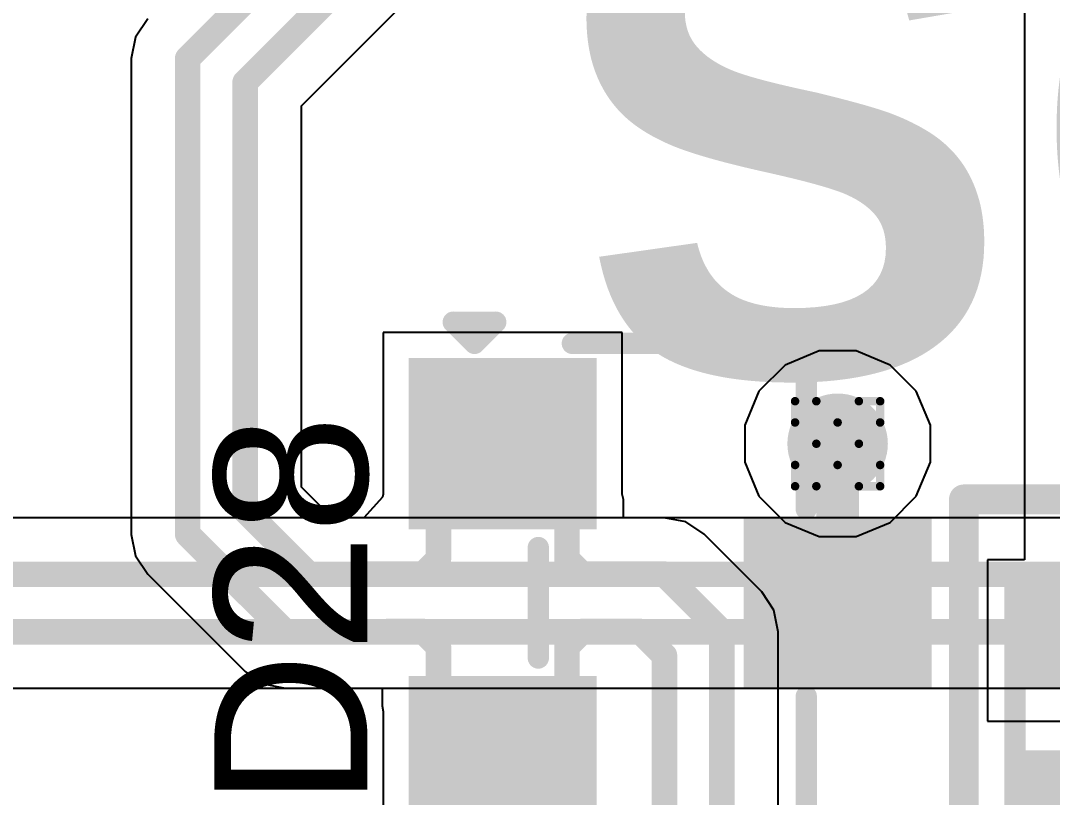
# Model space of a CAD drawing. Header units: inches. Extents: x -11 to 5379, y 0 to 5429.
# Drawn here: x 45.01 to 51.18, y 84.44 to 89.08 of the extents above; entities that cross this region are included whole.
import ezdxf

# ---------------------------------------------------------------- set-up
doc = ezdxf.new("R2010")
doc.units = ezdxf.units.IN
for name, color, linetype in [('Bottom Layer', 5, 'Continuous'), ('Drill Drawing', 1, 'Continuous'), ('GND', 16, 'Continuous'), ('PWR', 76, 'Continuous'), ('Top Layer', 1, 'Continuous'), ('Top Overlay', 2, 'Continuous'), ('Top Paste', 8, 'Continuous'), ('Top Solder', 216, 'Continuous'), ('Via Holes', 16, 'Continuous')]:
    doc.layers.add(name, color=color, linetype=linetype)
doc.styles.add('Arial', font='', dxfattribs={"height": 0.2})
doc.styles.add('Arial_Bold', font='', dxfattribs={"height": 0.2})
doc.styles.get('Arial').set_extended_font_data('Arial')
doc.styles.get('Arial_Bold').set_extended_font_data('Arial', bold=True)

# ---------------------------------------------------------------- blocks, each defined once
blk = doc.blocks.new('R___0402_298')
at = {"layer": 'Top Layer'}
for points in [[(-0.6985, -0.3175), (-0.6985, 0.3175), (-0.2413, 0.3175), (-0.2413, -0.3175)], [(0.2413, -0.3175), (0.2413, 0.3175), (0.6985, 0.3175), (0.6985, -0.3175)]]:
    blk.add_hatch(color=1, dxfattribs=at).paths.add_polyline_path(points)
at = {"layer": 'Top Paste'}
for points in [[(-0.6985, -0.3175), (-0.6985, 0.3175), (-0.2413, 0.3175), (-0.2413, -0.3175)], [(0.2413, -0.3175), (0.2413, 0.3175), (0.6985, 0.3175), (0.6985, -0.3175)]]:
    blk.add_hatch(color=8, dxfattribs=at).paths.add_polyline_path(points)
at = {"layer": 'Top Solder'}
for points in [[(-0.7535, -0.3725), (-0.7535, 0.3725), (-0.1863, 0.3725), (-0.1863, -0.3725)], [(0.1863, -0.3725), (0.1863, 0.3725), (0.7535, 0.3725), (0.7535, -0.3725)]]:
    blk.add_hatch(color=216, dxfattribs=at).paths.add_polyline_path(points)
at = {"layer": 'Top Overlay'}
for points in [[(-0.7874, 0.4064, 0.127, 0.127, 0), (-0.7874, -0.4064, 0.127, 0.127, 0)], [(-0.7874, 0.4064, 0.127, 0.127, 0), (0.7874, 0.4064, 0.127, 0.127, 0)], [(0.7874, 0.4064, 0.127, 0.127, 0), (0.7874, -0.4064, 0.127, 0.127, 0)], [(-0.7874, -0.4064, 0.127, 0.127, 0), (0.7874, -0.4064, 0.127, 0.127, 0)], [(-0.8128, -0.4318, 0.00323, 0.00323, 0), (0.8128, -0.4318, 0.00323, 0.00323, 0)]]:
    blk.add_lwpolyline(points, format="xyseb", dxfattribs=at)
for points in [[(-0.8191, 0.4064, 0.0635, 0.0635, 1), (-0.7556, 0.4064, 0.0635, 0.0635, 1)], [(-0.8191, 0.4064, 0.0635, 0.0635, 1), (-0.7556, 0.4064, 0.0635, 0.0635, 1)], [(0.7556, 0.4064, 0.0635, 0.0635, 1), (0.8191, 0.4064, 0.0635, 0.0635, 1)], [(0.7556, 0.4064, 0.0635, 0.0635, 1), (0.8191, 0.4064, 0.0635, 0.0635, 1)], [(-0.8191, -0.4064, 0.0635, 0.0635, 1), (-0.7556, -0.4064, 0.0635, 0.0635, 1)], [(-0.8191, -0.4064, 0.0635, 0.0635, 1), (-0.7556, -0.4064, 0.0635, 0.0635, 1)], [(0.7556, -0.4064, 0.0635, 0.0635, 1), (0.8191, -0.4064, 0.0635, 0.0635, 1)], [(0.7556, -0.4064, 0.0635, 0.0635, 1), (0.8191, -0.4064, 0.0635, 0.0635, 1)], [(-0.8136, -0.4318, 0.00161, 0.00161, 1), (-0.812, -0.4318, 0.00161, 0.00161, 1)], [(0.812, -0.4318, 0.00161, 0.00161, 1), (0.8136, -0.4318, 0.00161, 0.00161, 1)]]:
    blk.add_lwpolyline(points, format="xyseb", close=True, dxfattribs=at)
blk = doc.blocks.new('SOT_23_556')
at = {"layer": 'Top Layer'}
for points in [[(-0.41, 1.46), (0.41, 1.46), (0.41, 0.54), (-0.41, 0.54)], [(-1.36, -0.54), (-0.54, -0.54), (-0.54, -1.46), (-1.36, -1.46)], [(0.54, -0.54), (1.36, -0.54), (1.36, -1.46), (0.54, -1.46)]]:
    blk.add_hatch(color=1, dxfattribs=at).paths.add_polyline_path(points)
at = {"layer": 'Top Paste'}
for points in [[(-0.41, 1.46), (0.41, 1.46), (0.41, 0.54), (-0.41, 0.54)], [(-1.36, -0.54), (-0.54, -0.54), (-0.54, -1.46), (-1.36, -1.46)], [(0.54, -0.54), (1.36, -0.54), (1.36, -1.46), (0.54, -1.46)]]:
    blk.add_hatch(color=8, dxfattribs=at).paths.add_polyline_path(points)
at = {"layer": 'Top Solder'}
for points in [[(-0.5116, 1.5616), (0.5116, 1.5616), (0.5116, 0.4384), (-0.5116, 0.4384)], [(-1.4616, -0.4384), (-0.4384, -0.4384), (-0.4384, -1.5616), (-1.4616, -1.5616)], [(0.4384, -0.4384), (1.4616, -0.4384), (1.4616, -1.5616), (0.4384, -1.5616)]]:
    blk.add_hatch(color=216, dxfattribs=at).paths.add_polyline_path(points)
at = {"layer": 'Top Overlay'}
for points in [[(-0.5588, 0.8128, 0.127, 0.127, 0), (-1.5494, 0.8128, 0.127, 0.127, 0)], [(-1.5494, -0.5842, 0.127, 0.127, 0), (-1.5494, 0.8128, 0.127, 0.127, 0)], [(1.5494, 0.8128, 0.127, 0.127, 0), (0.5588, 0.8128, 0.127, 0.127, 0)], [(1.5494, -0.5842, 0.127, 0.127, 0), (1.5494, 0.8128, 0.127, 0.127, 0)], [(0.3302, -0.7874, 0.127, 0.127, 0), (-0.3302, -0.7874, 0.127, 0.127, 0)], [(-1.6764, -1.2954, 0.127, 0.127, 0), (-1.6764, -1.0414, 0.127, 0.127, 0)], [(-1.5494, -1.1684, 0.127, 0.127, 0), (-1.6764, -1.0414, 0.127, 0.127, 0)], [(-1.6764, -1.2954, 0.127, 0.127, 0), (-1.5494, -1.1684, 0.127, 0.127, 0)]]:
    blk.add_lwpolyline(points, format="xyseb", dxfattribs=at)
for points in [[(-1.5812, 0.8128, 0.0635, 0.0635, 1), (-1.5176, 0.8128, 0.0635, 0.0635, 1)], [(-1.5812, 0.8128, 0.0635, 0.0635, 1), (-1.5176, 0.8128, 0.0635, 0.0635, 1)], [(-0.5905, 0.8128, 0.0635, 0.0635, 1), (-0.5271, 0.8128, 0.0635, 0.0635, 1)], [(0.5271, 0.8128, 0.0635, 0.0635, 1), (0.5905, 0.8128, 0.0635, 0.0635, 1)], [(1.5176, 0.8128, 0.0635, 0.0635, 1), (1.5812, 0.8128, 0.0635, 0.0635, 1)], [(1.5176, 0.8128, 0.0635, 0.0635, 1), (1.5812, 0.8128, 0.0635, 0.0635, 1)], [(-1.5812, -0.5842, 0.0635, 0.0635, 1), (-1.5176, -0.5842, 0.0635, 0.0635, 1)], [(1.5176, -0.5842, 0.0635, 0.0635, 1), (1.5812, -0.5842, 0.0635, 0.0635, 1)], [(-0.3619, -0.7874, 0.0635, 0.0635, 1), (-0.2984, -0.7874, 0.0635, 0.0635, 1)], [(0.2984, -0.7874, 0.0635, 0.0635, 1), (0.3619, -0.7874, 0.0635, 0.0635, 1)], [(-1.7082, -1.0414, 0.0635, 0.0635, 1), (-1.6446, -1.0414, 0.0635, 0.0635, 1)], [(-1.7082, -1.0414, 0.0635, 0.0635, 1), (-1.6446, -1.0414, 0.0635, 0.0635, 1)], [(-1.5812, -1.1684, 0.0635, 0.0635, 1), (-1.5176, -1.1684, 0.0635, 0.0635, 1)], [(-1.5812, -1.1684, 0.0635, 0.0635, 1), (-1.5176, -1.1684, 0.0635, 0.0635, 1)], [(-1.7082, -1.2954, 0.0635, 0.0635, 1), (-1.6446, -1.2954, 0.0635, 0.0635, 1)], [(-1.7082, -1.2954, 0.0635, 0.0635, 1), (-1.6446, -1.2954, 0.0635, 0.0635, 1)]]:
    blk.add_lwpolyline(points, format="xyseb", close=True, dxfattribs=at)

msp = doc.modelspace()

# ---------------------------------------------------------------- hatches: boundary and pattern name
at = {"layer": 'Bottom Layer'}
h = msp.add_hatch(color=5, dxfattribs=at)
edge = h.paths.add_edge_path()
edge.add_arc((49.8934, 86.5496), 0.3, 0, 360)
at = {"layer": 'GND'}
h = msp.add_hatch(color=16, dxfattribs=at)
edge = h.paths.add_edge_path()
edge.add_arc((49.8934, 86.5496), 0.3, 0, 360)
at = {"layer": 'PWR'}
h = msp.add_hatch(color=76, dxfattribs=at)
edge = h.paths.add_edge_path()
edge.add_arc((49.8934, 86.5496), 0.3, 0, 360)
at = {"layer": 'Top Layer'}
h = msp.add_hatch(color=1, dxfattribs=at)
edge = h.paths.add_edge_path()
edge.add_arc((49.8934, 86.5496), 0.3, 0, 360)
at = {"layer": 'Via Holes'}
h = msp.add_hatch(color=7, dxfattribs=at)
edge = h.paths.add_edge_path()
edge.add_arc((49.8934, 86.5496), 0.15, 0, 360)

# ---------------------------------------------------------------- linework, layer by layer
at = {"layer": 'Bottom Layer'}
for p, q in [((56.7093, 86.1061), (43.8473, 86.1061)), ((43.8473, 85.0899), (56.7093, 85.0899))]:
    msp.add_line(p, q, dxfattribs=at)
for points in [[(43.6063, 85.7694, 0.1524, 0.1524, 0), (56.9502, 85.7694, 0.1524, 0.1524, 0)], [(43.6063, 85.4265, 0.1524, 0.1524, 0), (56.9502, 85.4265, 0.1524, 0.1524, 0)]]:
    msp.add_lwpolyline(points, format="xyseb", dxfattribs=at)
at = {"layer": 'Drill Drawing'}
for points in [[(49.6394, 86.6766, 0.0508, 0.0508, 0), (49.6394, 86.8036, 0.0508, 0.0508, 0)], [(49.6394, 86.8036, 0.0508, 0.0508, 0), (49.7664, 86.8036, 0.0508, 0.0508, 0)], [(49.7664, 86.8036, 0.0508, 0.0508, 0), (49.8934, 86.6766, 0.0508, 0.0508, 0)], [(49.8934, 86.6766, 0.0508, 0.0508, 0), (50.0204, 86.8036, 0.0508, 0.0508, 0)], [(50.0204, 86.8036, 0.0508, 0.0508, 0), (50.1474, 86.8036, 0.0508, 0.0508, 0)], [(50.1474, 86.6766, 0.0508, 0.0508, 0), (50.1474, 86.8036, 0.0508, 0.0508, 0)], [(49.6394, 86.6766, 0.0508, 0.0508, 0), (49.7664, 86.5496, 0.0508, 0.0508, 0)], [(50.0204, 86.5496, 0.0508, 0.0508, 0), (50.1474, 86.6766, 0.0508, 0.0508, 0)], [(49.6394, 86.4226, 0.0508, 0.0508, 0), (49.7664, 86.5496, 0.0508, 0.0508, 0)], [(50.0204, 86.5496, 0.0508, 0.0508, 0), (50.1474, 86.4226, 0.0508, 0.0508, 0)], [(49.6394, 86.2956, 0.0508, 0.0508, 0), (49.6394, 86.4226, 0.0508, 0.0508, 0)], [(49.7664, 86.2956, 0.0508, 0.0508, 0), (49.8934, 86.4226, 0.0508, 0.0508, 0)], [(49.8934, 86.4226, 0.0508, 0.0508, 0), (50.0204, 86.2956, 0.0508, 0.0508, 0)], [(50.1474, 86.2956, 0.0508, 0.0508, 0), (50.1474, 86.4226, 0.0508, 0.0508, 0)], [(49.6394, 86.2956, 0.0508, 0.0508, 0), (49.7664, 86.2956, 0.0508, 0.0508, 0)], [(50.0204, 86.2956, 0.0508, 0.0508, 0), (50.1474, 86.2956, 0.0508, 0.0508, 0)]]:
    msp.add_lwpolyline(points, format="xyseb", dxfattribs=at)
for points in [[(49.6267, 86.8036, 0.0254, 0.0254, 1), (49.6521, 86.8036, 0.0254, 0.0254, 1)], [(49.6267, 86.8036, 0.0254, 0.0254, 1), (49.6521, 86.8036, 0.0254, 0.0254, 1)], [(49.7537, 86.8036, 0.0254, 0.0254, 1), (49.7791, 86.8036, 0.0254, 0.0254, 1)], [(49.7537, 86.8036, 0.0254, 0.0254, 1), (49.7791, 86.8036, 0.0254, 0.0254, 1)], [(50.0077, 86.8036, 0.0254, 0.0254, 1), (50.0331, 86.8036, 0.0254, 0.0254, 1)], [(50.0077, 86.8036, 0.0254, 0.0254, 1), (50.0331, 86.8036, 0.0254, 0.0254, 1)], [(50.1347, 86.8036, 0.0254, 0.0254, 1), (50.1601, 86.8036, 0.0254, 0.0254, 1)], [(50.1347, 86.8036, 0.0254, 0.0254, 1), (50.1601, 86.8036, 0.0254, 0.0254, 1)], [(49.6267, 86.6766, 0.0254, 0.0254, 1), (49.6521, 86.6766, 0.0254, 0.0254, 1)], [(49.6267, 86.6766, 0.0254, 0.0254, 1), (49.6521, 86.6766, 0.0254, 0.0254, 1)], [(49.8807, 86.6766, 0.0254, 0.0254, 1), (49.9061, 86.6766, 0.0254, 0.0254, 1)], [(49.8807, 86.6766, 0.0254, 0.0254, 1), (49.9061, 86.6766, 0.0254, 0.0254, 1)], [(50.1347, 86.6766, 0.0254, 0.0254, 1), (50.1601, 86.6766, 0.0254, 0.0254, 1)], [(50.1347, 86.6766, 0.0254, 0.0254, 1), (50.1601, 86.6766, 0.0254, 0.0254, 1)], [(49.7537, 86.5496, 0.0254, 0.0254, 1), (49.7791, 86.5496, 0.0254, 0.0254, 1)], [(49.7537, 86.5496, 0.0254, 0.0254, 1), (49.7791, 86.5496, 0.0254, 0.0254, 1)], [(50.0077, 86.5496, 0.0254, 0.0254, 1), (50.0331, 86.5496, 0.0254, 0.0254, 1)], [(50.0077, 86.5496, 0.0254, 0.0254, 1), (50.0331, 86.5496, 0.0254, 0.0254, 1)], [(49.6267, 86.4226, 0.0254, 0.0254, 1), (49.6521, 86.4226, 0.0254, 0.0254, 1)], [(49.6267, 86.4226, 0.0254, 0.0254, 1), (49.6521, 86.4226, 0.0254, 0.0254, 1)], [(49.8807, 86.4226, 0.0254, 0.0254, 1), (49.9061, 86.4226, 0.0254, 0.0254, 1)], [(49.8807, 86.4226, 0.0254, 0.0254, 1), (49.9061, 86.4226, 0.0254, 0.0254, 1)], [(50.1347, 86.4226, 0.0254, 0.0254, 1), (50.1601, 86.4226, 0.0254, 0.0254, 1)], [(50.1347, 86.4226, 0.0254, 0.0254, 1), (50.1601, 86.4226, 0.0254, 0.0254, 1)], [(49.6267, 86.2956, 0.0254, 0.0254, 1), (49.6521, 86.2956, 0.0254, 0.0254, 1)], [(49.6267, 86.2956, 0.0254, 0.0254, 1), (49.6521, 86.2956, 0.0254, 0.0254, 1)], [(49.7537, 86.2956, 0.0254, 0.0254, 1), (49.7791, 86.2956, 0.0254, 0.0254, 1)], [(49.7537, 86.2956, 0.0254, 0.0254, 1), (49.7791, 86.2956, 0.0254, 0.0254, 1)], [(50.0077, 86.2956, 0.0254, 0.0254, 1), (50.0331, 86.2956, 0.0254, 0.0254, 1)], [(50.0077, 86.2956, 0.0254, 0.0254, 1), (50.0331, 86.2956, 0.0254, 0.0254, 1)], [(50.1347, 86.2956, 0.0254, 0.0254, 1), (50.1601, 86.2956, 0.0254, 0.0254, 1)], [(50.1347, 86.2956, 0.0254, 0.0254, 1), (50.1601, 86.2956, 0.0254, 0.0254, 1)]]:
    msp.add_lwpolyline(points, format="xyseb", close=True, dxfattribs=at)
at = {"layer": 'PWR'}
for p, q in [((49.7832, 87.1036), (49.5796, 87.0193)), ((50.0036, 87.1036), (49.7832, 87.1036)), ((50.2072, 87.0193), (50.0036, 87.1036)), ((49.5796, 87.0193), (49.4237, 86.8634)), ((50.363, 86.8634), (50.2072, 87.0193)), ((49.4237, 86.8634), (49.3394, 86.6598)), ((50.4474, 86.6598), (50.363, 86.8634)), ((49.3394, 86.6598), (49.3394, 86.4394)), ((50.4474, 86.4394), (50.4474, 86.6598)), ((49.3394, 86.4394), (49.4237, 86.2358)), ((50.363, 86.2358), (50.4474, 86.4394)), ((49.4237, 86.2358), (49.5796, 86.08)), ((50.2072, 86.08), (50.363, 86.2358)), ((49.5796, 86.08), (49.7832, 85.9956)), ((50.0036, 85.9956), (50.2072, 86.08)), ((49.7832, 85.9956), (50.0036, 85.9956))]:
    msp.add_line(p, q, dxfattribs=at)
at = {"layer": 'Top Layer'}
for p, q in [((51.0094, 94.4852), (51.0094, 85.8567)), ((46.6917, 88.5689), (47.361, 89.2382)), ((45.774, 89.0885), (45.7011, 88.9792)), ((45.7011, 88.9792), (45.6754, 88.8504)), ((45.6754, 88.8504), (45.6754, 86.0084)), ((46.6917, 86.2899), (46.6917, 88.5689)), ((48.6074, 87.2136), (47.1794, 87.2136)), ((47.1794, 87.2136), (47.1794, 86.2484)), ((48.6074, 86.2484), (48.6074, 87.2136)), ((46.8755, 86.1061), (46.6917, 86.2899)), ((47.1759, 86.2311), (47.0648, 86.1078)), ((47.1794, 86.2484), (47.1759, 86.2311)), ((48.6138, 86.2158), (48.6074, 86.2484)), ((48.6138, 86.1078), (48.6138, 86.2158)), ((47.0566, 86.1061), (46.8755, 86.1061)), ((47.0648, 86.1078), (47.0566, 86.1061)), ((48.8575, 86.1078), (48.6138, 86.1078)), ((48.9863, 86.0821), (48.8575, 86.1078)), ((49.0955, 86.0091), (48.9863, 86.0821)), ((45.6754, 86.0084), (45.7011, 85.8796)), ((49.4403, 85.6643), (49.0955, 86.0091)), ((45.7011, 85.8796), (45.774, 85.7704)), ((51.0094, 85.8567), (50.7876, 85.8567)), ((50.7876, 85.8567), (50.7876, 84.8915)), ((45.774, 85.7704), (46.3559, 85.1885)), ((49.5133, 85.5551), (49.4403, 85.6643)), ((49.5389, 85.4263), (49.5133, 85.5551)), ((49.5389, 84.3548), (49.5389, 85.4263)), ((46.3559, 85.1885), (46.4651, 85.1155)), ((46.4651, 85.1155), (46.594, 85.0899)), ((46.594, 85.0899), (47.1729, 85.0899)), ((47.1729, 85.0899), (47.1729, 84.9834)), ((47.1729, 84.9834), (47.1794, 84.9509)), ((47.1794, 84.9509), (47.1794, 83.9856)), ((50.7876, 84.8915), (53.0736, 84.8915))]:
    msp.add_line(p, q, dxfattribs=at)
for points in [[(46.0121, 88.8504, 0.1524, 0.1524, 0), (48.4056, 91.2439, 0.1524, 0.1524, 0)], [(46.355, 88.7084, 0.1524, 0.1524, 0), (47.2215, 89.5749, 0.1524, 0.1524, 0)], [(46.0121, 86.0084, 0.1524, 0.1524, 0), (46.0121, 88.8504, 0.1524, 0.1524, 0)], [(46.355, 86.1505, 0.1524, 0.1524, 0), (46.355, 88.7084, 0.1524, 0.1524, 0)], [(49.8934, 85.5996, 0.254, 0.254, 0), (49.8934, 86.5496, 0.254, 0.254, 0)], [(47.5096, 86.2158, 0.1524, 0.1524, 0), (47.8434, 86.5496, 0.1524, 0.1524, 0)], [(47.8934, 86.5496, 0.1524, 0.1524, 0), (47.9434, 86.5496, 0.1524, 0.1524, 0)], [(47.9434, 86.5496, 0.1524, 0.1524, 0), (48.2772, 86.2158, 0.1524, 0.1524, 0)], [(47.5096, 85.8604, 0.1524, 0.1524, 0), (47.5096, 86.2158, 0.1524, 0.1524, 0)], [(48.2772, 85.8604, 0.1524, 0.1524, 0), (48.2772, 86.2158, 0.1524, 0.1524, 0)], [(46.355, 86.1505, 0.1524, 0.1524, 0), (46.736, 85.7695, 0.1524, 0.1524, 0)], [(46.0121, 86.0084, 0.1524, 0.1524, 0), (46.594, 85.4266, 0.1524, 0.1524, 0)], [(47.4203, 85.7711, 0.1524, 0.1524, 0), (47.5096, 85.8604, 0.1524, 0.1524, 0)], [(48.2772, 85.8604, 0.1524, 0.1524, 0), (48.3664, 85.7711, 0.1524, 0.1524, 0)], [(46.736, 85.7695, 0.1524, 0.1524, 0), (47.0632, 85.7695, 0.1524, 0.1524, 0)], [(47.0632, 85.7695, 0.1524, 0.1524, 0), (47.0648, 85.7711, 0.1524, 0.1524, 0)], [(47.0648, 85.7711, 0.1524, 0.1524, 0), (47.4203, 85.7711, 0.1524, 0.1524, 0)], [(48.3664, 85.7711, 0.1524, 0.1524, 0), (48.8575, 85.7711, 0.1524, 0.1524, 0)], [(48.8575, 85.7711, 0.1524, 0.1524, 0), (49.2023, 85.4263, 0.1524, 0.1524, 0)], [(46.594, 85.4266, 0.1524, 0.1524, 0), (47.2052, 85.4266, 0.1524, 0.1524, 0)], [(47.2052, 85.4266, 0.1524, 0.1524, 0), (47.2068, 85.4282, 0.1524, 0.1524, 0)], [(47.2068, 85.4282, 0.1524, 0.1524, 0), (47.4203, 85.4282, 0.1524, 0.1524, 0)], [(47.4203, 85.4282, 0.1524, 0.1524, 0), (47.5096, 85.3389, 0.1524, 0.1524, 0)], [(48.2772, 85.3389, 0.1524, 0.1524, 0), (48.3664, 85.4282, 0.1524, 0.1524, 0)], [(48.3664, 85.4282, 0.1524, 0.1524, 0), (48.7155, 85.4282, 0.1524, 0.1524, 0)], [(48.7155, 85.4282, 0.1524, 0.1524, 0), (48.8594, 85.2843, 0.1524, 0.1524, 0)], [(49.2023, 83.8281, 0.1524, 0.1524, 0), (49.2023, 85.4263, 0.1524, 0.1524, 0)], [(47.5096, 84.9834, 0.1524, 0.1524, 0), (47.5096, 85.3389, 0.1524, 0.1524, 0)], [(48.2772, 84.9834, 0.1524, 0.1524, 0), (48.2772, 85.3389, 0.1524, 0.1524, 0)], [(48.8594, 83.6861, 0.1524, 0.1524, 0), (48.8594, 85.2843, 0.1524, 0.1524, 0)], [(47.5096, 84.9834, 0.1524, 0.1524, 0), (47.8434, 84.6496, 0.1524, 0.1524, 0)], [(47.9434, 84.6496, 0.1524, 0.1524, 0), (48.2772, 84.9834, 0.1524, 0.1524, 0)], [(47.8934, 84.6496, 0.1524, 0.1524, 0), (47.9434, 84.6496, 0.1524, 0.1524, 0)]]:
    msp.add_lwpolyline(points, format="xyseb", dxfattribs=at)
for points in [[(45.974, 88.8504, 0.0762, 0.0762, 1), (46.0502, 88.8504, 0.0762, 0.0762, 1)], [(45.974, 88.8504, 0.0762, 0.0762, 1), (46.0502, 88.8504, 0.0762, 0.0762, 1)], [(46.3169, 88.7084, 0.0762, 0.0762, 1), (46.3931, 88.7084, 0.0762, 0.0762, 1)], [(46.3169, 88.7084, 0.0762, 0.0762, 1), (46.3931, 88.7084, 0.0762, 0.0762, 1)], [(49.8299, 86.5496, 0.127, 0.127, 1), (49.9569, 86.5496, 0.127, 0.127, 1)], [(47.8053, 86.5496, 0.0762, 0.0762, 1), (47.8815, 86.5496, 0.0762, 0.0762, 1)], [(47.8553, 86.5496, 0.0762, 0.0762, 1), (47.9315, 86.5496, 0.0762, 0.0762, 1)], [(47.9053, 86.5496, 0.0762, 0.0762, 1), (47.9815, 86.5496, 0.0762, 0.0762, 1)], [(47.9053, 86.5496, 0.0762, 0.0762, 1), (47.9815, 86.5496, 0.0762, 0.0762, 1)], [(47.4715, 86.2158, 0.0762, 0.0762, 1), (47.5477, 86.2158, 0.0762, 0.0762, 1)], [(47.4715, 86.2158, 0.0762, 0.0762, 1), (47.5477, 86.2158, 0.0762, 0.0762, 1)], [(48.2391, 86.2158, 0.0762, 0.0762, 1), (48.3153, 86.2158, 0.0762, 0.0762, 1)], [(48.2391, 86.2158, 0.0762, 0.0762, 1), (48.3153, 86.2158, 0.0762, 0.0762, 1)], [(46.3169, 86.1505, 0.0762, 0.0762, 1), (46.3931, 86.1505, 0.0762, 0.0762, 1)], [(46.3169, 86.1505, 0.0762, 0.0762, 1), (46.3931, 86.1505, 0.0762, 0.0762, 1)], [(45.974, 86.0084, 0.0762, 0.0762, 1), (46.0502, 86.0084, 0.0762, 0.0762, 1)], [(45.974, 86.0084, 0.0762, 0.0762, 1), (46.0502, 86.0084, 0.0762, 0.0762, 1)], [(47.4715, 85.8604, 0.0762, 0.0762, 1), (47.5477, 85.8604, 0.0762, 0.0762, 1)], [(47.4715, 85.8604, 0.0762, 0.0762, 1), (47.5477, 85.8604, 0.0762, 0.0762, 1)], [(48.2391, 85.8604, 0.0762, 0.0762, 1), (48.3153, 85.8604, 0.0762, 0.0762, 1)], [(48.2391, 85.8604, 0.0762, 0.0762, 1), (48.3153, 85.8604, 0.0762, 0.0762, 1)], [(46.6979, 85.7695, 0.0762, 0.0762, 1), (46.7741, 85.7695, 0.0762, 0.0762, 1)], [(46.6979, 85.7695, 0.0762, 0.0762, 1), (46.7741, 85.7695, 0.0762, 0.0762, 1)], [(47.0251, 85.7695, 0.0762, 0.0762, 1), (47.1013, 85.7695, 0.0762, 0.0762, 1)], [(47.0251, 85.7695, 0.0762, 0.0762, 1), (47.1013, 85.7695, 0.0762, 0.0762, 1)], [(47.0267, 85.7711, 0.0762, 0.0762, 1), (47.1029, 85.7711, 0.0762, 0.0762, 1)], [(47.0267, 85.7711, 0.0762, 0.0762, 1), (47.1029, 85.7711, 0.0762, 0.0762, 1)], [(47.3822, 85.7711, 0.0762, 0.0762, 1), (47.4584, 85.7711, 0.0762, 0.0762, 1)], [(47.3822, 85.7711, 0.0762, 0.0762, 1), (47.4584, 85.7711, 0.0762, 0.0762, 1)], [(48.3283, 85.7711, 0.0762, 0.0762, 1), (48.4045, 85.7711, 0.0762, 0.0762, 1)], [(48.3283, 85.7711, 0.0762, 0.0762, 1), (48.4045, 85.7711, 0.0762, 0.0762, 1)], [(48.8194, 85.7711, 0.0762, 0.0762, 1), (48.8956, 85.7711, 0.0762, 0.0762, 1)], [(48.8194, 85.7711, 0.0762, 0.0762, 1), (48.8956, 85.7711, 0.0762, 0.0762, 1)], [(49.8299, 85.5996, 0.127, 0.127, 1), (49.9569, 85.5996, 0.127, 0.127, 1)], [(46.5559, 85.4266, 0.0762, 0.0762, 1), (46.6321, 85.4266, 0.0762, 0.0762, 1)], [(46.5559, 85.4266, 0.0762, 0.0762, 1), (46.6321, 85.4266, 0.0762, 0.0762, 1)], [(47.1671, 85.4266, 0.0762, 0.0762, 1), (47.2433, 85.4266, 0.0762, 0.0762, 1)], [(47.1671, 85.4266, 0.0762, 0.0762, 1), (47.2433, 85.4266, 0.0762, 0.0762, 1)], [(47.1687, 85.4282, 0.0762, 0.0762, 1), (47.2449, 85.4282, 0.0762, 0.0762, 1)], [(47.1687, 85.4282, 0.0762, 0.0762, 1), (47.2449, 85.4282, 0.0762, 0.0762, 1)], [(47.3822, 85.4282, 0.0762, 0.0762, 1), (47.4584, 85.4282, 0.0762, 0.0762, 1)], [(47.3822, 85.4282, 0.0762, 0.0762, 1), (47.4584, 85.4282, 0.0762, 0.0762, 1)], [(48.3283, 85.4282, 0.0762, 0.0762, 1), (48.4045, 85.4282, 0.0762, 0.0762, 1)], [(48.3283, 85.4282, 0.0762, 0.0762, 1), (48.4045, 85.4282, 0.0762, 0.0762, 1)], [(48.6774, 85.4282, 0.0762, 0.0762, 1), (48.7536, 85.4282, 0.0762, 0.0762, 1)], [(48.6774, 85.4282, 0.0762, 0.0762, 1), (48.7536, 85.4282, 0.0762, 0.0762, 1)], [(49.1642, 85.4263, 0.0762, 0.0762, 1), (49.2404, 85.4263, 0.0762, 0.0762, 1)], [(49.1642, 85.4263, 0.0762, 0.0762, 1), (49.2404, 85.4263, 0.0762, 0.0762, 1)], [(47.4715, 85.3389, 0.0762, 0.0762, 1), (47.5477, 85.3389, 0.0762, 0.0762, 1)], [(47.4715, 85.3389, 0.0762, 0.0762, 1), (47.5477, 85.3389, 0.0762, 0.0762, 1)], [(48.2391, 85.3389, 0.0762, 0.0762, 1), (48.3153, 85.3389, 0.0762, 0.0762, 1)], [(48.2391, 85.3389, 0.0762, 0.0762, 1), (48.3153, 85.3389, 0.0762, 0.0762, 1)], [(48.8213, 85.2843, 0.0762, 0.0762, 1), (48.8975, 85.2843, 0.0762, 0.0762, 1)], [(48.8213, 85.2843, 0.0762, 0.0762, 1), (48.8975, 85.2843, 0.0762, 0.0762, 1)], [(47.4715, 84.9834, 0.0762, 0.0762, 1), (47.5477, 84.9834, 0.0762, 0.0762, 1)], [(47.4715, 84.9834, 0.0762, 0.0762, 1), (47.5477, 84.9834, 0.0762, 0.0762, 1)], [(48.2391, 84.9834, 0.0762, 0.0762, 1), (48.3153, 84.9834, 0.0762, 0.0762, 1)], [(48.2391, 84.9834, 0.0762, 0.0762, 1), (48.3153, 84.9834, 0.0762, 0.0762, 1)], [(47.8053, 84.6496, 0.0762, 0.0762, 1), (47.8815, 84.6496, 0.0762, 0.0762, 1)], [(47.8553, 84.6496, 0.0762, 0.0762, 1), (47.9315, 84.6496, 0.0762, 0.0762, 1)], [(47.9053, 84.6496, 0.0762, 0.0762, 1), (47.9815, 84.6496, 0.0762, 0.0762, 1)], [(47.9053, 84.6496, 0.0762, 0.0762, 1), (47.9815, 84.6496, 0.0762, 0.0762, 1)]]:
    msp.add_lwpolyline(points, format="xyseb", close=True, dxfattribs=at)
at = {"layer": 'Top Overlay'}
for points in [[(50.6476, 86.2175, 0.1778, 0.1778, 0), (53.1876, 86.2175, 0.1778, 0.1778, 0)], [(50.6476, 83.5505, 0.1778, 0.1778, 0), (50.6476, 86.2175, 0.1778, 0.1778, 0)]]:
    msp.add_lwpolyline(points, format="xyseb", dxfattribs=at)
msp.add_lwpolyline([(50.6031, 86.2175, 0.0889, 0.0889, 1), (50.692, 86.2175, 0.0889, 0.0889, 1)], format="xyseb", close=True, dxfattribs=at)
msp.add_lwpolyline([(50.6031, 86.2175, 0.0889, 0.0889, 1), (50.692, 86.2175, 0.0889, 0.0889, 1)], format="xyseb", close=True, dxfattribs=at)

# ---------------------------------------------------------------- block references
for name, p, rotation in [('SOT_23_556', (48.8934, 85.5996), 270), ('R___0402_298', (51.3591, 84.9042), 90)]:
    msp.add_blockref(name, p, dxfattribs=dict(rotation=rotation))

# ---------------------------------------------------------------- texts
for s, height, rotation, style, p in [('DAUGHTHER BOARDS', 2.999999, 180, 'Arial_Bold', (94.3251, 89.9596)), ('D28', 0.9144, 90, 'Arial', (47.0852, 84.3792))]:
    msp.add_text(s, height=height, rotation=rotation, dxfattribs=dict(at, style=style)).set_placement(p)

doc.saveas('drawing.dxf')
